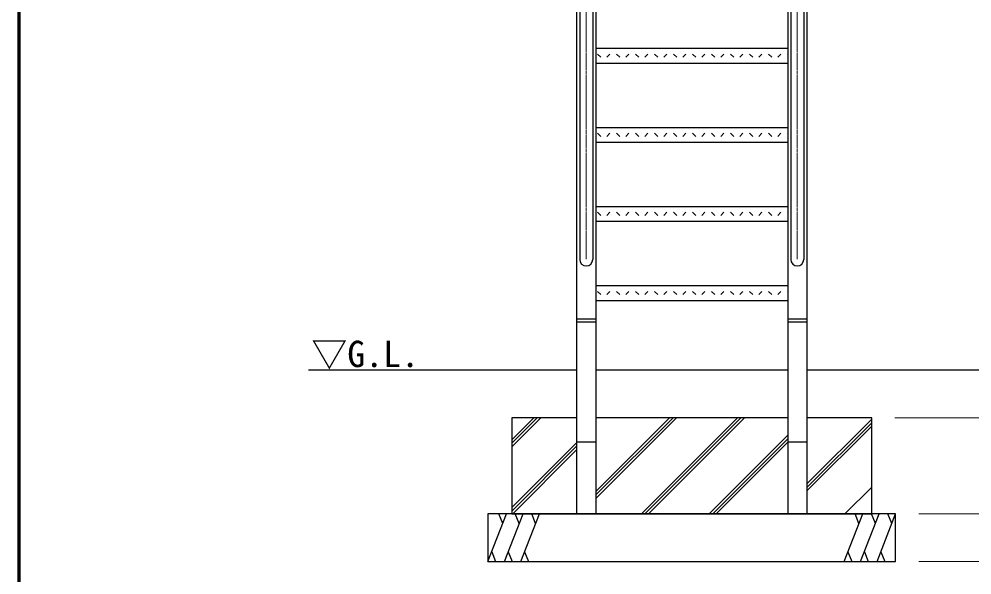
# Model space of a CAD drawing. Units: millimetres at full size, sheet at 1:30; details may follow other scales. Extents: x 450 to 12150, y 450 to 8460.
# Drawn here: x 450 to 2436, y 2962 to 4122 of the extents above; entities that cross this region are included whole.
import ezdxf
from ezdxf.enums import TextEntityAlignment as Align

# ---------------------------------------------------------------- set-up
doc = ezdxf.new("R2010")
doc.units = ezdxf.units.MM
doc.header["$LTSCALE"] = 30
doc.linetypes.add('USER1', pattern=[0.3, 0.2, -0.025, 0.05, -0.025])
for name, color, linetype, lineweight in [('D-BMK\u3000構造物基準線(中心線等)', 2, 'USER1', 13), ('D-STR-DIM\u3000寸法線、寸法値', 7, 'Continuous', 13), ('D-STR-TXT\u3000文字列', 7, 'Continuous', 13), ('D-STR\u3000構造物外形線', 1, 'Continuous', 25), ('D-TTL', 7, 'Continuous', 70)]:
    doc.layers.add(name, color=color, linetype=linetype, lineweight=lineweight)
doc.styles.add('ＭＳ ゴシック', font='')
doc.styles.get('ＭＳ ゴシック').set_extended_font_data('MS Gothic')

msp = doc.modelspace()

# ---------------------------------------------------------------- linework, layer by layer
at = {"layer": 'D-BMK\u3000構造物基準線(中心線等)'}
for p, q in [((1632.28, 5220.17), (1632.28, 3620.5)), ((2072.28, 5220.17), (2072.28, 3620.5))]:
    msp.add_line(p, q, dxfattribs=at)
at = {"layer": 'D-STR-DIM\u3000寸法線、寸法値'}
for p, q in [((2275.28, 3290.17), (2783.85, 3290.17)), ((2275.28, 3290.17), (2783.85, 3290.17)), ((2325.28, 3090.17), (2783.85, 3090.17)), ((2325.28, 3090.17), (2783.85, 3090.17)), ((2325.28, 2990.17), (3045.12, 2990.17)), ((2325.28, 2990.17), (2783.85, 2990.17))]:
    msp.add_line(p, q, dxfattribs=at)
at = {"layer": 'D-STR\u3000構造物外形線'}
for p, q in [((1618.68, 5220.17), (1618.68, 3620.5)), ((1645.88, 5220.17), (1645.88, 3620.5)), ((2058.68, 5220.17), (2058.68, 3620.5)), ((2085.88, 5220.17), (2085.88, 3620.5)), ((1612.28, 4390.17), (1612.28, 3090.17)), ((1652.28, 4390.17), (1652.28, 3090.17)), ((2052.28, 4390.17), (2052.28, 3090.17)), ((2092.28, 4390.17), (2092.28, 3090.17)), ((2052.28, 4060.17), (1652.28, 4060.17)), ((1662.43, 4042.03), (1655.72, 4048.75)), ((1675.03, 4042.03), (1681.75, 4048.75)), ((1702.03, 4042.03), (1695.31, 4048.75)), ((1714.63, 4042.03), (1721.35, 4048.75)), ((1741.63, 4042.03), (1734.91, 4048.75)), ((1754.23, 4042.03), (1760.95, 4048.75)), ((1781.23, 4042.03), (1774.51, 4048.75)), ((1793.83, 4042.03), (1800.54, 4048.75)), ((1820.83, 4042.03), (1814.11, 4048.75)), ((1833.42, 4042.03), (1840.14, 4048.75)), ((1860.42, 4042.03), (1853.71, 4048.75)), ((1873.02, 4042.03), (1879.74, 4048.75)), ((1900.02, 4042.03), (1893.3, 4048.75)), ((1912.62, 4042.03), (1919.34, 4048.75)), ((1939.62, 4042.03), (1932.9, 4048.75)), ((1952.22, 4042.03), (1958.93, 4048.75)), ((1979.22, 4042.03), (1972.5, 4048.75)), ((1991.82, 4042.03), (1998.53, 4048.75)), ((2018.82, 4042.03), (2012.1, 4048.75)), ((2031.41, 4042.03), (2038.13, 4048.75)), ((2052.28, 4048.17), (2051.7, 4048.75)), ((1652.28, 4030.17), (2052.28, 4030.17)), ((2052.28, 3895.17), (1652.28, 3895.17)), ((1662.43, 3877.03), (1655.72, 3883.75)), ((1675.03, 3877.03), (1681.75, 3883.75)), ((1702.03, 3877.03), (1695.31, 3883.75)), ((1714.63, 3877.03), (1721.35, 3883.75)), ((1741.63, 3877.03), (1734.91, 3883.75)), ((1754.23, 3877.03), (1760.95, 3883.75)), ((1781.23, 3877.03), (1774.51, 3883.75)), ((1793.83, 3877.03), (1800.54, 3883.75)), ((1820.83, 3877.03), (1814.11, 3883.75)), ((1833.42, 3877.03), (1840.14, 3883.75)), ((1860.42, 3877.03), (1853.71, 3883.75)), ((1873.02, 3877.03), (1879.74, 3883.75)), ((1900.02, 3877.03), (1893.3, 3883.75)), ((1912.62, 3877.03), (1919.34, 3883.75)), ((1939.62, 3877.03), (1932.9, 3883.75)), ((1952.22, 3877.03), (1958.93, 3883.75)), ((1979.22, 3877.03), (1972.5, 3883.75)), ((1991.82, 3877.03), (1998.53, 3883.75)), ((2018.82, 3877.03), (2012.1, 3883.75)), ((2031.41, 3877.03), (2038.13, 3883.75)), ((2052.28, 3883.17), (2051.7, 3883.75)), ((1652.28, 3865.17), (2052.28, 3865.17)), ((2052.28, 3730.17), (1652.28, 3730.17)), ((1662.43, 3712.03), (1655.72, 3718.75)), ((1675.03, 3712.03), (1681.75, 3718.75)), ((1702.03, 3712.03), (1695.31, 3718.75)), ((1714.63, 3712.03), (1721.35, 3718.75)), ((1741.63, 3712.03), (1734.91, 3718.75)), ((1754.23, 3712.03), (1760.95, 3718.75)), ((1781.23, 3712.03), (1774.51, 3718.75)), ((1793.83, 3712.03), (1800.54, 3718.75)), ((1820.83, 3712.03), (1814.11, 3718.75)), ((1833.42, 3712.03), (1840.14, 3718.75)), ((1860.42, 3712.03), (1853.71, 3718.75)), ((1873.02, 3712.03), (1879.74, 3718.75)), ((1900.02, 3712.03), (1893.3, 3718.75)), ((1912.62, 3712.03), (1919.34, 3718.75)), ((1939.62, 3712.03), (1932.9, 3718.75)), ((1952.22, 3712.03), (1958.93, 3718.75)), ((1979.22, 3712.03), (1972.5, 3718.75)), ((1991.82, 3712.03), (1998.53, 3718.75)), ((2018.82, 3712.03), (2012.1, 3718.75)), ((2031.41, 3712.03), (2038.13, 3718.75)), ((2052.28, 3718.17), (2051.7, 3718.75)), ((1652.28, 3700.17), (2052.28, 3700.17)), ((2052.28, 3565.17), (1652.28, 3565.17)), ((1662.43, 3547.03), (1655.72, 3553.75)), ((1675.03, 3547.03), (1681.75, 3553.75)), ((1702.03, 3547.03), (1695.31, 3553.75)), ((1714.63, 3547.03), (1721.35, 3553.75)), ((1741.63, 3547.03), (1734.91, 3553.75)), ((1754.23, 3547.03), (1760.95, 3553.75)), ((1781.23, 3547.03), (1774.51, 3553.75)), ((1793.83, 3547.03), (1800.54, 3553.75)), ((1820.83, 3547.03), (1814.11, 3553.75)), ((1833.42, 3547.03), (1840.14, 3553.75)), ((1860.42, 3547.03), (1853.71, 3553.75)), ((1873.02, 3547.03), (1879.74, 3553.75)), ((1900.02, 3547.03), (1893.3, 3553.75)), ((1912.62, 3547.03), (1919.34, 3553.75)), ((1939.62, 3547.03), (1932.9, 3553.75)), ((1952.22, 3547.03), (1958.93, 3553.75)), ((1979.22, 3547.03), (1972.5, 3553.75)), ((1991.82, 3547.03), (1998.53, 3553.75)), ((2018.82, 3547.03), (2012.1, 3553.75)), ((2031.41, 3547.03), (2038.13, 3553.75)), ((2052.28, 3553.17), (2051.7, 3553.75)), ((1652.28, 3535.17), (2052.28, 3535.17)), ((1652.28, 3496.06), (1612.28, 3496.06)), ((2092.28, 3496.06), (2052.28, 3496.06)), ((1612.28, 3490.17), (1652.28, 3490.17)), ((2052.28, 3490.17), (2092.28, 3490.17)), ((1053.12, 3390.17), (1612.28, 3390.17)), ((1652.28, 3390.17), (2052.28, 3390.17)), ((2092.28, 3390.17), (2492.43, 3390.17)), ((1477.28, 3244.37), (1523.08, 3290.17)), ((1477.28, 3237.12), (1530.33, 3290.17)), ((1477.28, 3229.87), (1537.58, 3290.17)), ((1652.28, 3136.53), (1805.92, 3290.17)), ((1652.28, 3129.28), (1813.17, 3290.17)), ((1652.28, 3122.03), (1820.42, 3290.17)), ((2052.28, 3290.17), (1652.28, 3290.17)), ((1747.34, 3090.17), (1947.34, 3290.17)), ((1754.59, 3090.17), (1954.59, 3290.17)), ((1761.84, 3090.17), (1961.84, 3290.17)), ((2092.28, 3152.27), (2227.28, 3287.27)), ((2092.28, 3145.02), (2227.28, 3280.02)), ((2092.28, 3137.77), (2227.28, 3272.77)), ((1477.28, 3102.95), (1612.28, 3237.95)), ((1612.28, 3240.17), (1652.28, 3240.17)), ((1888.76, 3090.17), (2052.28, 3253.69)), ((1896.01, 3090.17), (2052.28, 3246.44)), ((1903.26, 3090.17), (2052.28, 3239.19)), ((2052.28, 3240.17), (2092.28, 3240.17)), ((1477.28, 3095.7), (1612.28, 3230.7)), ((1479, 3090.17), (1612.28, 3223.45)), ((2171.6, 3090.17), (2227.28, 3145.85)), ((1427.28, 2990.17), (1466.18, 3090.17)), ((1458.16, 3069.57), (1450.15, 3090.17)), ((1461.59, 2990.17), (1500.49, 3090.17)), ((1492.47, 3069.57), (1484.46, 3090.17)), ((1495.89, 2990.17), (1534.79, 3090.17)), ((1526.78, 3069.57), (1518.76, 3090.17)), ((2169.76, 2990.17), (2208.66, 3090.17)), ((2200.65, 3069.57), (2192.64, 3090.17)), ((2204.07, 2990.17), (2242.97, 3090.17)), ((2234.96, 3069.57), (2226.94, 3090.17)), ((2238.38, 2990.17), (2277.28, 3090.17)), ((2269.26, 3069.57), (2261.25, 3090.17)), ((1435.29, 3010.77), (1443.31, 2990.17)), ((1469.6, 3010.77), (1477.61, 2990.17)), ((1503.91, 3010.77), (1511.92, 2990.17)), ((2177.78, 3010.77), (2185.79, 2990.17)), ((2212.09, 3010.77), (2220.1, 2990.17)), ((2246.39, 3010.77), (2254.41, 2990.17))]:
    msp.add_line(p, q, dxfattribs=at)
msp.add_lwpolyline([(1612.28, 3290.17), (1477.28, 3290.17), (1477.28, 3090.17), (2227.28, 3090.17), (2227.28, 3290.17), (2092.28, 3290.17)], dxfattribs=at)
msp.add_lwpolyline([(1427.28, 2990.17), (2277.28, 2990.17), (2277.28, 3090.17), (1427.28, 3090.17)], close=True, dxfattribs=at)
for centre in [(1632.28, 3620.5), (2072.28, 3620.5)]:
    msp.add_arc(centre, 13.6, 180, 0, dxfattribs=at)
at = {"layer": 'D-TTL'}
msp.add_lwpolyline([(450, 450), (450, 8460), (12150, 8460), (12150, 450)], close=True, dxfattribs=at)

# ---------------------------------------------------------------- texts
at = {"layer": 'D-STR-TXT\u3000文字列', "style": 'ＭＳ ゴシック'}
msp.add_text('▽G.L.', height=54.99, dxfattribs=at).set_placement((1283.87, 3379.48), align=Align.BOTTOM_RIGHT)

doc.saveas('drawing.dxf')
